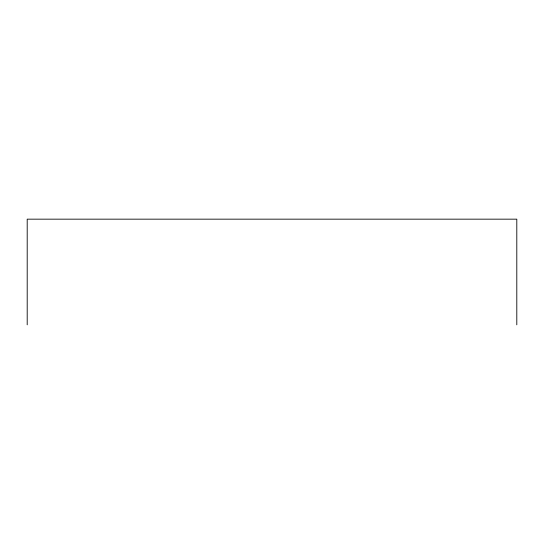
<?xml version="1.0" encoding="UTF-8"?>
<svg xmlns="http://www.w3.org/2000/svg" width="544" height="544" viewBox="0 0 544 544"><rect width="100%" height="100%" fill="white"/><g stroke="black" fill="none" stroke-linecap="round" stroke-linejoin="round"><path stroke-width="0.82" d="M516.8 324.836L516.8 219.164L27.2 219.164L27.2 324.836"/></g></svg>
